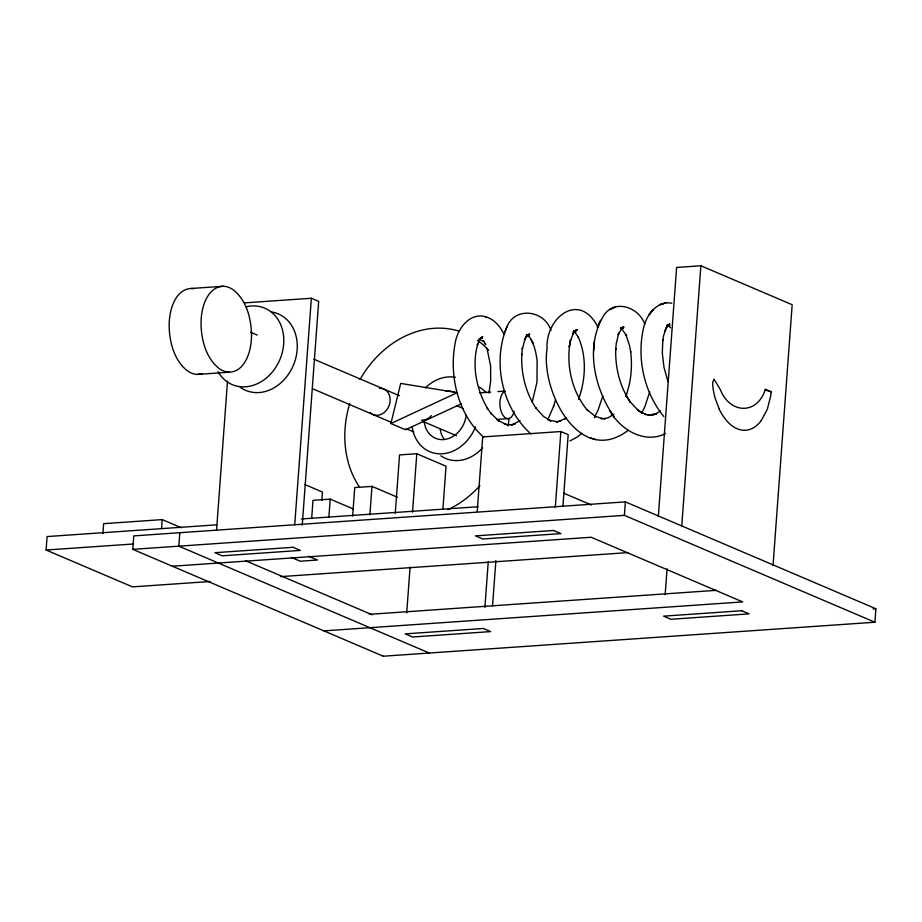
<?xml version="1.0" encoding="UTF-8"?>
<svg xmlns="http://www.w3.org/2000/svg" width="922" height="922" viewBox="0 0 922 922"><rect width="100%" height="100%" fill="white"/><g stroke="black" fill="none" stroke-linecap="round" stroke-linejoin="round"><path stroke-width="1.38" d="M665.58 433.501C644.478 444.439 620.068 429.398 609.684 410.497L614.202 416.998C594.068 388.381 584.398 345.128 604.613 314.183C616.242 298.901 639.384 308.029 644.824 324.29M593.733 350.913L594.379 341.52M719.252 409.114L715.138 398.269A43.288 22.935 86 0 1 714.25 394.858L713.132 388.934A28.282 14.983 86 0 1 712.902 386.998L712.694 383.725A13.772 7.295 86 0 1 712.694 382.711L713.951 379.115L719.056 387.39A108.312 57.371 86 0 0 720.578 390.202C730.236 413.955 757.262 415.05 765.341 389.326L771.149 391.758L770.78 395.469L767.369 409.195L761.261 420.593M210.055 581.517L132.48 586.876L46.1 550.019L47.091 536.558L216.589 524.837M102.907 533.584L103.633 523.661L162.226 519.605L181.311 527.741M383.31 656.234L132.791 549.351L133.782 535.889L625.381 501.879L875.9 608.762L874.909 622.235L383.252 656.21M161.604 528.11L162.226 519.605M179.802 532.697L178.81 546.17L429.283 653.03M216.543 530.3L227.504 381.12M294.717 524.895L311.359 298.255L244.56 302.877M302.243 525.148L318.678 301.379L311.359 298.255M311.659 518.556L312.996 500.323L330.214 499.125L353.114 508.898M321.824 500.542L322.458 492.048L304.64 484.453M328.877 517.369L330.214 499.125M352.642 516.043L354.74 487.577L371.981 486.378L397.428 497.235M369.895 514.845L371.981 486.378M395.261 513.335L399.549 454.926L416.802 453.739L446.052 466.221L442.917 508.956M412.514 512.136L416.802 453.739M406.717 612.911L410.083 567.007M477.227 511.503L482.702 436.936L560.864 431.531L568.183 434.654L562.916 506.351M484.88 607.506L488.257 561.602M492.509 606.319L495.886 560.426M555.286 507.526L560.864 431.531M874.909 622.235L624.39 515.352L625.381 501.879M658.296 516.793L676.61 267.449L700.87 265.767L792.171 304.721L773.028 565.532M665.165 594.644L667.067 568.828M681.715 526.577L700.87 265.767M569.485 345.531L569.231 347.052L570.603 339.699C565.647 364.132 571.444 391.412 587.74 410.555L587.222 409.944L595.762 416.744L594.817 416.168L602.458 418.634L600.994 418.588L605.397 418.484L603.818 418.842L608.151 417.747L613.902 414.197M488.937 393.175L490.688 380.832L490.619 366.034L486.966 348.216M390.905 423.521L400.713 383.414L457.208 392.668L390.905 423.521L405.53 429.756L461.438 403.755M649.733 391.815L645.112 406.026L641.643 413.24M602.815 395.964L598.055 410.186L594.344 417.597M550.964 330.514C544.833 310.391 515.075 306 506.904 326.884C492.037 362.323 502.202 408.077 530.761 433.824M553.477 406.683L555.528 399.722M665.211 330.191L664.508 331.736L667.125 325.962L663.713 335.205L662.676 340.886L662.849 339.665L662.296 353.022L664.013 367.417L667.966 381.627M570.292 341.382L573.738 332.208L572.942 333.845L576.388 329.799L573.023 332.035L577.379 329.776L574.832 331.079M532.259 401.888L536.984 382.134L537.134 360.675C535.878 351.985 534.092 342.834 528.513 335.769L529.539 336.979L526.554 334.502M578.509 399.41C585.816 379.38 586.957 355.95 577.875 336.288L578.497 337.348L574.337 331.574M553.799 405.83L547.691 419.902M599.646 322.193L597.352 327.667L600.452 320.314M625.623 396.518L626.637 394.12L626.269 394.985C631.155 381.097 632.48 366.08 630.636 351.513L630.74 352.158L629.576 345.715L625.911 334.617M479.106 340.967L477.319 345.162L477.734 344.113C471.58 365.734 476.501 389.66 487.703 408.803L487.047 407.801L491.461 414.093L490.665 412.987L498.825 421.043L497.419 420.017L506.132 424.523L504.265 423.901L508.656 424.8M506.904 326.884L503.919 333.822M528.179 334.525L529.758 334.029L526.243 335.919L527.568 334.836L524.445 340.206L525.102 338.685L522.336 349.069L522.474 347.732L521.679 355.201L521.783 354.094C520.918 373.064 525.494 392.588 536.166 408.434L535.567 407.628L543.507 416.456L550.907 420.87L549.235 420.351L558.052 421.815L556.243 421.769L560.588 421.1L558.893 421.469L565.716 418.162L564.379 419.337L566.465 417.516M666.352 327.644L669.741 323.68L668.266 324.913M526.393 336.346L525.356 337.706L527.568 334.836M480.374 338.87L482.759 336.599L481.468 337.706M628.02 430.436C579.189 467.581 540.476 390.064 547.034 349.081C545.213 317.329 579.535 290.856 597.802 326.941M581.886 433.305L577.437 436.913L569.957 440.923M660.475 410.924L655.358 414.093L651.059 415.315L656.568 413.805L647.924 415.107L649.215 415.107L644.812 414.22L645.988 414.6L637.321 409.806L642.496 413.344L638.139 410.348L630.152 401.808L630.487 402.315C619.711 386.687 615.078 367.313 615.758 348.458L615.677 349.784L616.242 343.595L618.846 333.003L618.132 334.79L622.166 327.506L620.852 329.235L623.226 326.953L621.497 328.347L623.998 326.987L622.004 327.909M519.985 420.639L513.347 424.281L515.283 423.751L510.995 424.708L513.047 424.719L506.616 424.696M666.571 325.881L669.049 324.532M479.913 338.432L482.425 337.348L480.685 337.752M575.512 330.744L573.496 331.286L576.089 330.963L574.049 331.067M202.252 373.664L197.481 374.413A52.462 27.787 86 0 1 187.27 370.748C174.246 360.387 169.648 342.788 169.152 326.814A38.655 20.48 86 0 1 170.178 314.079C172.08 303.061 178.372 288.874 191.303 288.471L223.182 286.269A52.462 27.787 86 0 1 233.381 289.934C246.416 300.284 251.003 317.883 251.499 333.856A38.655 20.48 86 0 1 250.484 346.603C248.571 357.621 242.279 371.797 229.348 372.2L197.481 374.413M667.032 325.155L669.603 324.705M223.182 286.269C210.251 286.673 203.958 300.849 202.045 311.867A38.655 20.48 86 0 0 201.031 324.613C201.526 340.587 206.125 358.185 219.148 368.535A52.462 27.787 86 0 0 229.348 372.2M479.463 392.853L490.815 392.069M497.903 391.573L505.002 391.089M496.785 419.418L508.137 418.634M301.333 518.971L478.011 506.754M46.1 550.019L133.725 543.968M132.791 549.351L624.39 515.352M172.333 566.223L591.175 537.261L742.717 601.905L323.876 630.879M280.438 576.642L628.043 552.601M369.33 614.329L716.452 590.322M873.03 608.958L875.9 608.762M622.534 327.898L620.564 327.921L623.191 328.336L621.278 327.967M671.792 303.211C657.109 300.388 646.541 314.944 643.602 327.656C636.583 358.174 643.936 392.323 663.886 416.606M526.45 334.651L529.067 334.94L527.326 334.709M667.401 324.844L670.017 325.282L667.805 324.89M484.684 316.626C493.65 318.482 500.093 326.25 503.942 334.133M486.332 316.903C470.197 311.832 457.796 328.197 455.295 342.396C448.83 375.657 457.669 414.116 483.601 437.143M589.446 437.581L595.866 439.61M480.927 337.832L482.517 338.478M456.563 405.668L463.109 408.458M250.669 332.254L257.25 335.066M313.86 359.211L399.387 395.711M422.449 421.227L456.494 435.749M563.688 493.178L591.451 505.026M312.523 388.704L391.55 422.472M405.991 428.638L413.863 431.992M308.559 556.22L317.468 560.011L300.215 561.21L291.306 557.407M245.713 560.818L372.269 614.813M574.487 331.69L575.789 332.531L574.014 331.367M667.528 324.751L670.582 327.84M621.301 328.174L626.626 335.942M626.649 396.425L630.487 402.315M483.347 340.691L485.71 344.736L484.834 343.203M531.003 339.354L533.216 343.791L532.674 342.696M431.45 415.603A13.853 11.341 -66.9 0 1 421.55 420.225M477.538 340.368A96.948 79.384 -66.9 0 1 488.66 350.325M509.071 418.311A96.948 79.384 -66.9 0 1 508.16 425.837M479.878 485.675A96.948 79.384 -66.9 0 1 447.792 509.682M359.511 487.07A96.948 79.384 -66.9 0 1 349.692 403.663M359.983 379.61A96.948 79.384 -66.9 0 1 459.421 331.275M478.679 339.192A96.948 79.384 -66.9 0 1 484.43 341.843M514.096 411.293A13.853 7.341 86 0 1 501.845 413.183A13.853 7.341 86 0 1 505.026 391.308M475.487 426.851A39.485 32.328 -66.9 0 1 440.566 453.831A39.485 32.328 -66.9 0 1 412.18 427.14M425.388 387.955A39.485 32.328 -66.9 0 1 455.491 377.409M478.656 386.767A39.485 32.328 -66.9 0 1 486.194 392.691M482.644 447.804A39.485 32.328 -66.9 0 1 440.854 455.791M466.221 415.2A24.929 20.411 -66.9 0 1 444.496 439.494A24.929 20.411 -66.9 0 1 424.132 420.444M445.994 391.205A24.929 20.411 -66.9 0 1 454.419 392.173M444.081 439.183A24.929 20.411 -66.9 0 1 440.267 429.571M771.149 391.758A11.076 1.936 8 0 1 765.352 389.349M761.272 420.616A59.584 31.567 86 0 1 736.759 428.523L735.376 427.912A57.948 30.691 86 0 1 719.218 409.184M246.116 306.819A41.548 34.022 -66.9 0 1 282.939 331.908A41.548 34.022 -66.9 0 1 261.445 381.535A41.548 34.022 -66.9 0 1 218.053 371.647M271.31 311.97A41.548 34.022 -66.9 0 1 293.53 364.916A41.548 34.022 -66.9 0 1 240.273 387.298M379.391 388.335A13.853 11.341 -66.9 0 1 389.119 405.553A13.853 11.341 -66.9 0 1 370.241 412.779M191.303 288.471A52.462 27.787 86 0 1 193.827 288.724M650.183 313.33L648.996 314.863L653.26 309.412L650.183 313.33M613.245 307.867L609.638 309.631L615.239 306.934L613.245 307.867M661.961 304.041L659.945 304.663L665.719 302.946L661.961 304.041M293.069 547.299L214.907 552.704L222.214 555.816L300.388 550.411L293.069 547.299M553.603 530.473L475.429 535.878L482.748 539.001L560.922 533.596L553.603 530.473M483.347 628.47L405.173 633.875L412.491 636.998L490.654 631.593L483.347 628.47M741.761 610.744L663.586 616.15L670.905 619.273L749.067 613.868L741.761 610.744"/></g></svg>
